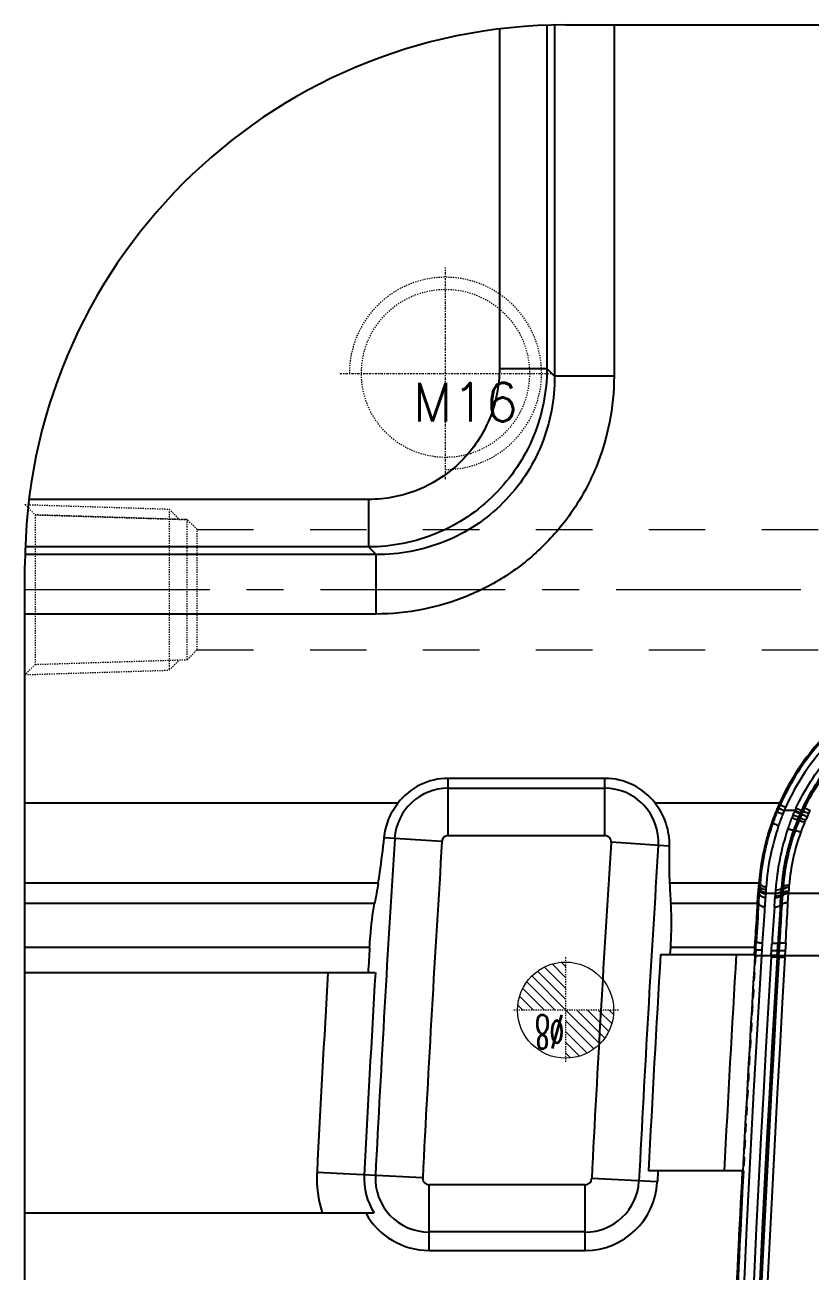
# Model space of a CAD drawing. Header units: millimetres. Extents: x 2634 to 3034, y 1430 to 1883.
# Drawn here: x 2633.6 to 2699, y 1779 to 1882.7 of the extents above; entities that cross this region are included whole.
import ezdxf
from ezdxf.enums import TextEntityAlignment as Align

# ---------------------------------------------------------------- set-up
doc = ezdxf.new("R2010")
doc.units = ezdxf.units.MM
doc.linetypes.add('CENTER', pattern=[0.6, 0.375, -0.075, 0.075, -0.075])
doc.linetypes.add('HIDDEN', pattern=[0.2, 0.1, -0.1])
for name, color, linetype, lineweight in [('cool', 153, 'HIDDEN', 9), ('epin', 13, 'Continuous', 9), ('screw', 33, 'Continuous', 13)]:
    doc.layers.add(name, color=color, linetype=linetype, lineweight=lineweight)
doc.layers.add('DEFAULT_2', color=8, linetype='HIDDEN')
doc.styles.add('TXT', font='txt.shx', dxfattribs={"bigfont": 'gbcbig.shx'})
doc.styles.add('TXT05', font='txt.shx', dxfattribs={"width": 0.5, "bigfont": 'gbcbig.shx'})

# ---------------------------------------------------------------- blocks, each defined once
blk = doc.blocks.new('epin_ejp_8')
at = {"layer": 'epin'}
h = blk.add_hatch(dxfattribs=at)
h.set_pattern_fill('_ANSI31', color=123, scale=0.2, angle=90)
h.set_pattern_definition([(135, (170.5, -113), (-0.4490128, -0.4490128), [])])
h.paths.add_polyline_path([(0, 4, 0.414214), (-4, 0), (0, 0)])
h.paths.add_polyline_path([(4, 0), (0, 0), (0, -4, 0.414214)])
at = {"layer": 'epin', "color": 1, "linetype": 'CENTER', "ltscale": 0.16}
for p, q in [((0, -4.4), (0, 4.4)), ((-4.4, 0), (4.4, 0))]:
    blk.add_line(p, q, dxfattribs=at)
at = {"layer": 'epin'}
blk.add_circle((0, 0), 4, dxfattribs=at)
at = {"layer": 'epin', "color": 6, "style": 'TXT05', "width": 0.5}
blk.add_text('%%c8', height=2.8, dxfattribs=at).set_placement((1.33, 1.8), align=Align.MIDDLE)
blk = doc.blocks.new('cool_jt_f12')
at = {"layer": 'cool', "ltscale": 0.3}
for p, q in [((0, 7.0785), (0.856, 6.2225)), ((0, 7.0785), (12, 6.7035)), ((12, 6.7035), (12.856, 5.8475)), ((12, 6.7035), (12, -6.7035)), ((0.856, 6.2225), (0.856, -6.2225)), ((13.5, 5.827375), (0.856, 6.2225)), ((0.856, 6.2225), (13.5, 5.827375)), ((14.327375, 5), (13.5, 5.827375)), ((13.5, -5.827375), (13.5, 5.827375)), ((14.327375, -5), (14.327375, 5)), ((13.5, -5.827375), (14.327375, -5)), ((0.856, -6.2225), (0, -7.0785)), ((0.856, -6.2225), (13.5, -5.827375)), ((12, -6.7035), (12.856, -5.8475)), ((0, -7.0785), (12, -6.7035))]:
    blk.add_line(p, q, dxfattribs=at)
blk = doc.blocks.new('screw_m16_g')
at = {"layer": 'screw', "color": 1, "linetype": 'CENTER', "ltscale": 0.497582}
for p, q in [((0, -8.8), (0, 8.8)), ((-8.8, 0), (8.8, 0))]:
    blk.add_line(p, q, dxfattribs=at)
at = {"layer": 'screw', "linetype": 'HIDDEN', "ltscale": 0.497582}
blk.add_circle((0, 0), 7, dxfattribs=at)
at = {"layer": 'screw', "color": 92, "linetype": 'HIDDEN', "ltscale": 0.497582}
blk.add_arc((0, 0), 8, 270, 180, dxfattribs=at)
at = {"layer": 'screw', "color": 6, "style": 'TXT'}
blk.add_text('M16', height=3.2, dxfattribs=at).set_placement((-2.72, -4))

msp = doc.modelspace()

# ---------------------------------------------------------------- linework, layer by layer
at = {"color": 7, "linetype": 'Continuous'}
for p, q in [((2677.08, 1882.65), (2677.08, 1854.07)), ((2677.71, 1882.66), (2677.71, 1853.44)), ((2678.63, 1882.67), (2988.63, 1882.67)), ((2682.66, 1882.67), (2682.66, 1853.44)), ((2673.12, 1882.33), (2673.12, 1854.07)), ((2673.12, 1854.07), (2677.08, 1854.07)), ((2677.08, 1854.07), (2677.71, 1853.44)), ((2682.66, 1853.44), (2677.71, 1853.44)), ((2662.23, 1843.18), (2633.96, 1843.18)), ((2662.23, 1843.18), (2662.23, 1839.22)), ((2662.23, 1839.22), (2633.65, 1839.22)), ((2662.23, 1839.22), (2662.85, 1838.59)), ((2662.85, 1838.59), (2633.63, 1838.59)), ((2662.85, 1833.64), (2662.85, 1838.59)), ((2633.63, 1507.67), (2633.63, 1837.67)), ((2662.85, 1833.64), (2633.63, 1833.64)), ((2668.86, 1815.2), (2668.86, 1819.96)), ((2681.89, 1819.96), (2668.86, 1819.96)), ((2681.89, 1815.2), (2681.89, 1819.96)), ((2668.86, 1819.14), (2681.89, 1819.14)), ((2664.67, 1817.9), (2633.63, 1817.9)), ((2696.44, 1817.9), (2686.08, 1817.9)), ((2696.25, 1817.19), (2696.15, 1817.23)), ((2696.35, 1817.43), (2696.25, 1817.47)), ((2696.94, 1817.54), (2696.39, 1817.78)), ((2697.72, 1817.28), (2696.83, 1817.28)), ((2698.17, 1817.07), (2697.72, 1817.28)), ((2698.26, 1817.26), (2697.8, 1817.47)), ((2698.53, 1817.5), (2698.98, 1817.28)), ((2695.89, 1816.25), (2695.79, 1816.29)), ((2697.92, 1816.5), (2698.06, 1816.45)), ((2698.02, 1816.72), (2698.15, 1816.66)), ((2698.14, 1817), (2698.27, 1816.94)), ((2668.86, 1815.2), (2681.89, 1815.2)), ((2697.6, 1815.65), (2697.74, 1815.6)), ((2668.33, 1814.71), (2663.53, 1815.01)), ((2687.25, 1814.33), (2682.41, 1814.64)), ((2663.03, 1811.24), (2633.63, 1811.24)), ((2694.72, 1811.24), (2687.28, 1811.24)), ((2694.8, 1811.02), (2694.7, 1811.02)), ((2694.81, 1811.23), (2694.72, 1811.24)), ((2694.75, 1810.36), (2694.66, 1810.36)), ((2694.78, 1810.78), (2694.68, 1810.79)), ((2694.75, 1810.36), (2694.78, 1810.69)), ((2694.78, 1810.69), (2694.78, 1810.78)), ((2695.28, 1810.37), (2695.26, 1810.06)), ((2695.28, 1810.47), (2695.28, 1810.37)), ((2696.09, 1810.37), (2695.28, 1810.37)), ((2696.07, 1810.03), (2696.07, 1810.15)), ((2696.57, 1810.37), (2696.56, 1810.24)), ((2696.56, 1810.24), (2696.69, 1810.24)), ((2696.57, 1810.37), (2696.7, 1810.36)), ((2696.59, 1810.66), (2696.72, 1810.64)), ((2696.6, 1810.88), (2696.74, 1810.87)), ((2696.65, 1809.42), (2696.69, 1810.13)), ((2696.7, 1810.36), (2696.72, 1810.65)), ((2697.14, 1809.62), (2697.19, 1810.37)), ((2752.18, 1810.37), (2697.19, 1810.37)), ((2697.22, 1810.86), (2697.2, 1810.59)), ((2662.73, 1809.55), (2633.63, 1809.55)), ((2694.6, 1809.55), (2687.37, 1809.55)), ((2694.7, 1809.54), (2694.6, 1809.55)), ((2696.51, 1809.43), (2696.65, 1809.42)), ((2662.31, 1805.87), (2633.63, 1805.87)), ((2687.35, 1805.87), (2687.32, 1805.3)), ((2694.36, 1805.87), (2687.35, 1805.87)), ((2694.39, 1806.37), (2694.36, 1805.87)), ((2694.36, 1805.87), (2694.36, 1805.73)), ((2694.5, 1806.36), (2694.39, 1806.37)), ((2694.46, 1805.72), (2694.47, 1805.94)), ((2694.47, 1805.94), (2694.5, 1806.36)), ((2695, 1806.27), (2694.96, 1805.67)), ((2695.77, 1805.62), (2695.81, 1806.23)), ((2696.27, 1805.61), (2696.31, 1806.25)), ((2696.31, 1806.25), (2696.45, 1806.24)), ((2696.42, 1805.6), (2696.45, 1806.24)), ((2696.95, 1806.27), (2696.92, 1805.59)), ((2686.53, 1805.3), (2694.33, 1805.3)), ((2694.36, 1805.73), (2694.33, 1805.3)), ((2694.46, 1805.72), (2694.43, 1805.29)), ((2694.96, 1805.67), (2694.93, 1805.21)), ((2694.93, 1805.21), (2695.75, 1805.21)), ((2695.75, 1805.21), (2695.74, 1805.12)), ((2695.74, 1805.12), (2696.89, 1805.05)), ((2695.75, 1805.21), (2695.77, 1805.62)), ((2696.24, 1805.09), (2696.25, 1805.21)), ((2696.25, 1805.21), (2696.27, 1805.61)), ((2696.25, 1805.21), (2696.39, 1805.2)), ((2696.27, 1805.61), (2696.42, 1805.6)), ((2696.38, 1805.08), (2696.39, 1805.2)), ((2696.39, 1805.2), (2696.42, 1805.6)), ((2696.92, 1805.59), (2696.89, 1805.21)), ((2696.89, 1805.05), (2696.89, 1805.21)), ((2696.89, 1805.21), (2753.02, 1805.21)), ((2633.63, 1803.81), (2662.79, 1803.81)), ((2666.73, 1786.7), (2657.93, 1787.15)), ((2693.32, 1787.3), (2685.53, 1787.3)), ((2686.31, 1787.3), (2686.27, 1786.37)), ((2667.26, 1780.67), (2667.26, 1786.14)), ((2680.27, 1786.14), (2667.26, 1786.14)), ((2680.27, 1780.67), (2680.27, 1786.14)), ((2686.27, 1786.37), (2680.8, 1786.65)), ((2633.63, 1783.81), (2662.68, 1783.81)), ((2680.27, 1782.21), (2667.26, 1782.21)), ((2667.26, 1780.67), (2680.27, 1780.67))]:
    msp.add_line(p, q, dxfattribs=at)
for centre, radius, start, end in [((2678.63, 1837.67), 45, 90, 180), ((2668.86, 1814.67), 5.29, 90, 142.3876), ((2681.89, 1814.67), 5.29, 37.6124, 90), ((2668.86, 1814.67), 4.47, 90, 176.3459), ((2681.89, 1814.67), 4.47, 356.3236, 90), ((2714.46, 1809.67), 19.81, 157.5606, 160.4809), ((2716.17, 1808.96), 21.66, 156.8642, 157.5563), ((2716.84, 1808.67), 22.39, 155.9979, 156.8659), ((2716.45, 1808.87), 21.85, 156.9413, 157.6238), ((2715.42, 1809.32), 20.73, 156.0211, 156.954), ((2716.62, 1808.77), 22.15, 155.6594, 155.997), ((2718.01, 1808.62), 22.88, 157.7475, 158.5377), ((2715.42, 1809.32), 20.23, 156.0211, 156.8122), ((2716.64, 1809.11), 20.62, 156.8859, 157.796), ((2715.25, 1809.37), 19.23, 155.7069, 155.9549), ((2717.56, 1808.32), 21.78, 155.1447, 155.7073), ((2717.56, 1808.32), 21.28, 155.1447, 155.7073), ((2715.51, 1809.31), 18.85, 155.1469, 156.1179), ((2713.56, 1810.21), 16.7, 154.1301, 155.1322), ((2712.58, 1810.4), 15.25, 153.1558, 154.1872), ((2714.52, 1809.65), 19.77, 160.4751, 175.4044), ((2714.64, 1809.62), 19.9, 157.6287, 160.5203), ((2716.12, 1809.35), 20.86, 158.5141, 161.3035), ((2716.14, 1809.32), 20.08, 158.5182, 161.2983), ((2716.06, 1809.35), 19.99, 157.7952, 158.5169), ((2714.73, 1809.59), 18.17, 157.6371, 160.5215), ((2715.13, 1809.47), 18.44, 157.0424, 160.5952), ((2714.71, 1809.6), 18.15, 156.8894, 157.6366), ((2715.27, 1809.36), 18.76, 155.9486, 156.89), ((2715.15, 1809.41), 18.63, 155.7069, 155.9479), ((2715.72, 1809.22), 19.08, 156.1204, 157.0405), ((2713.94, 1809.72), 16.76, 156.1553, 159.8321), ((2690.45, 1798.94), 19.95, 65.0854, 65.9802), ((2714.5, 1809.48), 17.37, 155.2037, 156.1561), ((2714.36, 1809.54), 17.22, 154.2015, 155.2036), ((2668.86, 1814.67), 0.528, 90, 176.3459), ((2681.89, 1814.67), 0.528, 356.3236, 90), ((2716.32, 1809.28), 21.07, 161.3194, 175.5204), ((2716.31, 1809.26), 20.25, 161.2966, 176.0421), ((2714.78, 1809.57), 18.22, 160.5331, 175.8909), ((2715.37, 1809.4), 18.7, 160.6308, 176.1876), ((2714, 1809.71), 16.82, 159.8501, 175.3463), ((4814.22, 1677.66), 2154.19, 176.34588, 177.09338), ((4814.22, 1677.66), 2150.25, 176.34588, 177.09338), ((4814.22, 1677.66), 2136.2, 176.32362, 177.07568), ((4814.22, 1677.66), 2132.26, 176.32362, 177.07568), ((2718.89, 1809.27), 24.26, 175.3594, 176.3859), ((2725.8, 1808.75), 31.08, 175.8287, 176.2553), ((2726.01, 1808.74), 31.29, 175.4333, 175.8286), ((2713.92, 1809.72), 16.75, 175.3618, 176.0814), ((2554.35, 1819.67), 140.61, 355.8712, 356.2045), ((2568.09, 1818.75), 126.85, 356.2088, 356.4061), ((2728.73, 1808.35), 33.51, 175.9695, 176.3747), ((2725.15, 1808.85), 29.91, 176.0086, 176.4321), ((2668.38, 1812.11), 27.77, 355.9398, 356.4099), ((2715.77, 1809.29), 19.71, 176.0339, 176.8629), ((2665.55, 1812.46), 31.09, 356.1408, 356.6786), ((2714.17, 1809.64), 17.61, 175.9658, 176.6789), ((2726.31, 1808.4), 29.68, 176.2174, 176.46), ((2726.6, 1808.39), 29.96, 176.4599, 176.6572), ((2724.26, 1808.73), 27.13, 176.07, 176.3223), ((2724.54, 1808.71), 27.4, 176.3221, 176.5272), ((3350.1, 1766.6), 656.81, 176.25129, 176.52934), ((3359.46, 1763.45), 665.84, 176.05274, 176.31264), ((3462.04, 1756.81), 767.82, 176.08423, 176.31021), ((3614.42, 1750.35), 919.81, 176.31762, 176.516), ((4814.22, 1677.66), 2155.72, 176.59044, 176.64541), ((4814.22, 1677.66), 2131.51, 176.56709, 177.05169), ((4814.22, 1677.66), 2123.12, 176.55572, 183.08357), ((4814.22, 1677.66), 2125.22, 176.55693, 177.04297), ((4814.22, 1677.66), 2122.31, 176.55692, 183.08357), ((4814.22, 1677.66), 2121.81, 176.55692, 183.08357), ((4814.22, 1677.66), 2121.66, 176.55692, 183.08357), ((4814.22, 1677.66), 2121.16, 176.55692, 183.08357), ((4814.22, 1677.66), 2123.67, 176.55692, 177.04077), ((2695.45, 1813.93), 8.27, 264.9585, 266.6164), ((4814.22, 1677.66), 2159.06, 176.65061, 177.09338), ((4814.22, 1677.66), 2155.12, 176.64448, 177.09338), ((2667.26, 1786.67), 9.34, 177.0934, 197.8741), ((4814.22, 1677.66), 2123.72, 177.04084, 177.81043), ((4814.22, 1677.66), 2123.62, 177.04073, 177.81039), ((2667.26, 1786.67), 5.4, 177.0934, 212.0625), ((2667.26, 1786.67), 4.47, 177.0934, 270), ((2667.26, 1786.67), 0.528, 177.0934, 270), ((2680.27, 1786.67), 0.528, 270, 357.0757), ((2680.27, 1786.67), 4.47, 270, 357.0757), ((2680.27, 1786.67), 6, 270, 357.0757), ((2667.26, 1786.67), 6, 208.5365, 270)]:
    msp.add_arc(centre, radius, start, end, dxfattribs=at)
for centre, major_axis, start_param, end_param in [((4814.22, 1418.8), (0, 2201.47), 1.391575, 1.392356), ((4814.22, 1929.9), (0, 2145.08), -4.657044, -4.656254)]:
    msp.add_ellipse(centre, major_axis=major_axis, ratio=0.993063, start_param=start_param, end_param=end_param, dxfattribs=at)
for points, knots in [([(2673.12, 1854.07), (2673.12, 1852.65), (2672.56, 1849.78), (2670.14, 1846.15), (2666.51, 1843.73), (2663.65, 1843.18), (2662.23, 1843.18)], [0, 0, 0, 0, 0.25007, 0.500067, 0.749991, 1, 1, 1, 1]), ([(2677.08, 1854.07), (2677.07, 1852.14), (2676.29, 1848.24), (2672.99, 1843.31), (2668.06, 1840.01), (2664.16, 1839.23), (2662.23, 1839.22)], [0, 0, 0, 0, 0.250016, 0.500067, 0.750045, 1, 1, 1, 1]), ([(2682.66, 1853.44), (2682.66, 1852.15), (2682.41, 1849.55), (2681.28, 1845.81), (2679.45, 1842.35), (2676.97, 1839.33), (2673.95, 1836.85), (2670.49, 1835.01), (2666.75, 1833.89), (2664.15, 1833.64), (2662.85, 1833.64)], [0, 0, 0, 0, 0.124984, 0.24998, 0.374955, 0.499934, 0.624919, 0.749913, 0.87498, 1, 1, 1, 1]), ([(2677.71, 1853.44), (2677.72, 1851.51), (2676.99, 1847.58), (2673.69, 1842.6), (2668.72, 1839.31), (2664.79, 1838.58), (2662.85, 1838.59)], [0, 0, 0, 0, 0.249946, 0.499933, 0.749946, 1, 1, 1, 1]), ([(2713.84, 1829.87), (2712, 1829.75), (2708.33, 1829.02), (2703.34, 1826.51), (2699.19, 1822.75), (2697.2, 1819.58), (2696.44, 1817.9)], [0, 0, 0, 0, 0.250003, 0.500013, 0.750013, 1, 1, 1, 1]), ([(2713.85, 1829.76), (2712.01, 1829.65), (2708.34, 1828.91), (2704.17, 1826.81), (2701.27, 1824.49), (2698.72, 1821.81), (2697.23, 1819.43), (2696.48, 1817.74)], [0, 0, 0, 0, 0.249881, 0.499716, 0.624904, 0.750153, 1, 1, 1, 1]), ([(2713.88, 1829.26), (2712.08, 1829.15), (2708.51, 1828.43), (2704.44, 1826.38), (2701.61, 1824.12), (2699.13, 1821.51), (2697.67, 1819.18), (2696.94, 1817.54)], [0, 0, 0, 0, 0.249982, 0.499789, 0.624943, 0.750159, 1, 1, 1, 1]), ([(2697.8, 1817.47), (2698.52, 1819.02), (2699.92, 1821.2), (2702.3, 1823.65), (2704.99, 1825.76), (2708.85, 1827.67), (2712.23, 1828.35), (2713.93, 1828.45)], [0, 0, 0, 0, 0.249838, 0.375068, 0.500246, 0.750095, 1, 1, 1, 1]), ([(2698.26, 1817.26), (2698.95, 1818.77), (2700.32, 1820.89), (2702.64, 1823.27), (2705.26, 1825.33), (2709.01, 1827.19), (2712.31, 1827.85), (2713.96, 1827.95)], [0, 0, 0, 0, 0.249821, 0.375016, 0.500159, 0.749972, 1, 1, 1, 1]), ([(2698.53, 1817.5), (2699.23, 1818.95), (2701.05, 1821.68), (2704.73, 1824.92), (2709.14, 1827.07), (2712.36, 1827.71), (2713.97, 1827.81)], [0, 0, 0, 0, 0.249964, 0.499954, 0.749972, 1, 1, 1, 1]), ([(2663.53, 1815.01), (2663.58, 1815.53), (2663.83, 1816.56), (2664.35, 1817.48), (2664.67, 1817.9)], [0, 0, 0, 0, 0.497305, 1, 1, 1, 1]), ([(2686.08, 1817.9), (2686.47, 1817.39), (2687.07, 1816.24), (2687.26, 1814.96), (2687.25, 1814.33)], [0, 0, 0, 0, 0.504281, 1, 1, 1, 1]), ([(2696.36, 1817.46), (2696.37, 1817.47), (2696.43, 1817.45), (2696.52, 1817.41), (2696.67, 1817.35), (2696.77, 1817.3), (2696.83, 1817.28)], [0, 0, 0, 0, 0.097008, 0.315048, 0.631712, 1, 1, 1, 1]), ([(2698.14, 1817), (2698.09, 1817.02), (2697.94, 1817.09), (2697.79, 1817.16), (2697.68, 1817.2)], [0, 0, 0, 0, 0.321719, 1, 1, 1, 1]), ([(2698.26, 1817.26), (2698.28, 1817.25), (2698.31, 1817.23), (2698.36, 1817.22), (2698.39, 1817.23), (2698.4, 1817.24)], [0, 0, 0, 0, 0.458436, 0.694783, 1, 1, 1, 1]), ([(2698.4, 1817.24), (2698.42, 1817.23), (2698.48, 1817.2), (2698.54, 1817.18), (2698.57, 1817.16)], [0, 0, 0, 0, 0.300583, 1, 1, 1, 1]), ([(2695.79, 1816.29), (2695.64, 1815.86), (2695.12, 1814.22), (2694.81, 1812.51), (2694.72, 1811.24)], [0, 0, 0, 0, 0.260961, 1, 1, 1, 1]), ([(2695.89, 1816.25), (2695.89, 1816.25), (2695.9, 1816.23), (2695.95, 1816.2), (2696.04, 1816.16), (2696.19, 1816.1), (2696.3, 1816.06), (2696.36, 1816.03)], [0, 0, 0, 0, 0.03704, 0.107376, 0.319548, 0.616516, 1, 1, 1, 1]), ([(2696.25, 1817.19), (2696.26, 1817.18), (2696.31, 1817.16), (2696.4, 1817.11), (2696.55, 1817.06), (2696.65, 1817.01), (2696.71, 1816.99)], [0, 0, 0, 0, 0.08925, 0.311555, 0.641223, 1, 1, 1, 1]), ([(2697.92, 1816.5), (2697.91, 1816.5), (2697.86, 1816.52), (2697.76, 1816.55), (2697.62, 1816.61), (2697.52, 1816.65), (2697.46, 1816.67)], [0, 0, 0, 0, 0.098717, 0.322241, 0.646169, 1, 1, 1, 1]), ([(2698.02, 1816.72), (2698, 1816.72), (2697.95, 1816.74), (2697.85, 1816.78), (2697.71, 1816.84), (2697.61, 1816.88), (2697.56, 1816.9)], [0, 0, 0, 0, 0.097968, 0.321737, 0.64621, 1, 1, 1, 1]), ([(2698.06, 1816.45), (2698.07, 1816.45), (2698.09, 1816.44), (2698.16, 1816.43), (2698.22, 1816.41), (2698.27, 1816.39)], [0, 0, 0, 0, 0.10302, 0.308784, 1, 1, 1, 1]), ([(2698.15, 1816.66), (2698.16, 1816.66), (2698.18, 1816.66), (2698.25, 1816.64), (2698.31, 1816.62), (2698.35, 1816.6)], [0, 0, 0, 0, 0.101087, 0.305924, 1, 1, 1, 1]), ([(2698.73, 1816.76), (2698.68, 1816.79), (2698.57, 1816.83), (2698.44, 1816.89), (2698.34, 1816.92), (2698.29, 1816.94), (2698.27, 1816.94)], [0, 0, 0, 0, 0.353477, 0.67756, 0.901423, 1, 1, 1, 1]), ([(2698.27, 1816.39), (2698.29, 1816.38), (2698.38, 1816.35), (2698.46, 1816.32), (2698.52, 1816.3)], [0, 0, 0, 0, 0.240499, 1, 1, 1, 1]), ([(2698.35, 1816.6), (2698.37, 1816.59), (2698.46, 1816.56), (2698.55, 1816.53), (2698.61, 1816.5)], [0, 0, 0, 0, 0.238997, 1, 1, 1, 1]), ([(2697.6, 1815.65), (2697.58, 1815.64), (2697.52, 1815.65), (2697.43, 1815.66), (2697.29, 1815.7), (2697.19, 1815.73), (2697.13, 1815.75)], [0, 0, 0, 0, 0.116302, 0.328384, 0.621274, 1, 1, 1, 1]), ([(2697.74, 1815.6), (2697.75, 1815.6), (2697.78, 1815.61), (2697.86, 1815.6), (2697.94, 1815.58), (2697.99, 1815.57)], [0, 0, 0, 0, 0.129984, 0.353504, 1, 1, 1, 1]), ([(2697.99, 1815.57), (2698.01, 1815.56), (2698.08, 1815.54), (2698.15, 1815.52), (2698.21, 1815.5)], [0, 0, 0, 0, 0.22605, 1, 1, 1, 1]), ([(2663.03, 1811.24), (2663.08, 1811.54), (2663.27, 1812.79), (2663.43, 1814.05), (2663.53, 1815.01)], [0, 0, 0, 0, 0.238932, 1, 1, 1, 1]), ([(2687.25, 1814.33), (2687.25, 1814.06), (2687.24, 1813.03), (2687.25, 1812), (2687.28, 1811.24)], [0, 0, 0, 0, 0.259018, 1, 1, 1, 1]), ([(2694.8, 1811.02), (2694.8, 1810.98), (2694.85, 1810.86), (2695.04, 1810.75), (2695.21, 1810.71), (2695.3, 1810.71)], [0, 0, 0, 0, 0.181464, 0.55539, 1, 1, 1, 1]), ([(2694.81, 1811.23), (2694.82, 1811.19), (2694.87, 1811.08), (2695.05, 1810.97), (2695.22, 1810.94), (2695.32, 1810.93)], [0, 0, 0, 0, 0.194862, 0.536919, 1, 1, 1, 1]), ([(2696.74, 1810.87), (2696.74, 1810.89), (2696.79, 1810.98), (2696.9, 1811.03), (2696.97, 1811.05)], [0, 0, 0, 0, 0.222873, 1, 1, 1, 1]), ([(2696.97, 1811.05), (2696.99, 1811.05), (2697.08, 1811.07), (2697.17, 1811.08), (2697.23, 1811.07)], [0, 0, 0, 0, 0.223956, 1, 1, 1, 1]), ([(2694.7, 1809.54), (2694.7, 1809.61), (2694.72, 1809.88), (2694.74, 1810.15), (2694.75, 1810.36)], [0, 0, 0, 0, 0.25595, 1, 1, 1, 1]), ([(2694.75, 1810.36), (2694.76, 1810.32), (2694.81, 1810.21), (2694.99, 1810.1), (2695.16, 1810.06), (2695.26, 1810.06)], [0, 0, 0, 0, 0.180411, 0.554187, 1, 1, 1, 1]), ([(2694.78, 1810.78), (2694.78, 1810.75), (2694.83, 1810.63), (2695.02, 1810.51), (2695.19, 1810.48), (2695.28, 1810.47)], [0, 0, 0, 0, 0.185196, 0.559332, 1, 1, 1, 1]), ([(2694.78, 1810.69), (2694.78, 1810.65), (2694.83, 1810.53), (2695.01, 1810.41), (2695.18, 1810.38), (2695.28, 1810.37)], [0, 0, 0, 0, 0.186815, 0.561236, 1, 1, 1, 1]), ([(2695.26, 1810.06), (2695.25, 1810), (2695.23, 1809.74), (2695.21, 1809.48), (2695.2, 1809.28)], [0, 0, 0, 0, 0.243947, 1, 1, 1, 1]), ([(2696.01, 1809.25), (2696.02, 1809.31), (2696.03, 1809.57), (2696.05, 1809.83), (2696.07, 1810.03)], [0, 0, 0, 0, 0.255842, 1, 1, 1, 1]), ([(2696.57, 1810.37), (2696.56, 1810.34), (2696.5, 1810.24), (2696.32, 1810.16), (2696.16, 1810.14), (2696.07, 1810.15)], [0, 0, 0, 0, 0.185739, 0.558512, 1, 1, 1, 1]), ([(2696.56, 1810.24), (2696.55, 1810.21), (2696.49, 1810.12), (2696.31, 1810.04), (2696.15, 1810.02), (2696.07, 1810.03)], [0, 0, 0, 0, 0.197862, 0.540101, 1, 1, 1, 1]), ([(2696.59, 1810.66), (2696.57, 1810.57), (2696.42, 1810.39), (2696.2, 1810.36), (2696.09, 1810.37)], [0, 0, 0, 0, 0.455329, 1, 1, 1, 1]), ([(2696.6, 1810.88), (2696.59, 1810.85), (2696.53, 1810.75), (2696.35, 1810.67), (2696.19, 1810.65), (2696.11, 1810.66)], [0, 0, 0, 0, 0.185907, 0.558503, 1, 1, 1, 1]), ([(2696.51, 1809.43), (2696.51, 1809.5), (2696.53, 1809.77), (2696.55, 1810.04), (2696.56, 1810.24)], [0, 0, 0, 0, 0.255961, 1, 1, 1, 1]), ([(2697.19, 1810.47), (2697.13, 1810.47), (2696.95, 1810.46), (2696.73, 1810.36), (2696.69, 1810.24)], [0, 0, 0, 0, 0.30176, 1, 1, 1, 1]), ([(2697.19, 1810.37), (2697.13, 1810.37), (2696.95, 1810.36), (2696.72, 1810.26), (2696.69, 1810.13)], [0, 0, 0, 0, 0.300578, 1, 1, 1, 1]), ([(2696.7, 1810.36), (2696.71, 1810.38), (2696.75, 1810.48), (2696.85, 1810.53), (2696.93, 1810.56)], [0, 0, 0, 0, 0.201727, 1, 1, 1, 1]), ([(2697.22, 1810.86), (2697.16, 1810.87), (2696.98, 1810.86), (2696.75, 1810.77), (2696.72, 1810.64)], [0, 0, 0, 0, 0.30639, 1, 1, 1, 1]), ([(2662.31, 1805.87), (2662.33, 1806.2), (2662.42, 1807.43), (2662.57, 1808.65), (2662.73, 1809.55)], [0, 0, 0, 0, 0.26399, 1, 1, 1, 1]), ([(2687.37, 1809.55), (2687.39, 1809.26), (2687.43, 1808.04), (2687.41, 1806.81), (2687.35, 1805.87)], [0, 0, 0, 0, 0.230664, 1, 1, 1, 1]), ([(2694.6, 1809.55), (2694.58, 1809.3), (2694.51, 1808.24), (2694.44, 1807.18), (2694.39, 1806.37)], [0, 0, 0, 0, 0.231379, 1, 1, 1, 1]), ([(2694.7, 1809.54), (2694.7, 1809.46), (2694.89, 1809.32), (2695.08, 1809.29), (2695.2, 1809.28)], [0, 0, 0, 0, 0.388768, 1, 1, 1, 1]), ([(2696.51, 1809.43), (2696.49, 1809.36), (2696.3, 1809.25), (2696.12, 1809.24), (2696.01, 1809.25)], [0, 0, 0, 0, 0.391254, 1, 1, 1, 1]), ([(2696.45, 1806.24), (2696.47, 1806.52), (2696.54, 1807.58), (2696.6, 1808.64), (2696.65, 1809.42)], [0, 0, 0, 0, 0.261839, 1, 1, 1, 1]), ([(2696.65, 1809.42), (2696.65, 1809.44), (2696.69, 1809.52), (2696.78, 1809.56), (2696.85, 1809.59)], [0, 0, 0, 0, 0.193564, 1, 1, 1, 1]), ([(2696.95, 1806.27), (2696.97, 1806.56), (2697.03, 1807.68), (2697.1, 1808.8), (2697.14, 1809.62)], [0, 0, 0, 0, 0.261988, 1, 1, 1, 1]), ([(2694.5, 1806.36), (2694.5, 1806.35), (2694.52, 1806.34), (2694.57, 1806.32), (2694.67, 1806.3), (2694.82, 1806.28), (2694.93, 1806.27), (2695, 1806.27)], [0, 0, 0, 0, 0.039176, 0.109649, 0.31997, 0.61609, 1, 1, 1, 1]), ([(2696.31, 1806.25), (2696.3, 1806.24), (2696.24, 1806.23), (2696.13, 1806.22), (2695.98, 1806.22), (2695.87, 1806.22), (2695.81, 1806.23)], [0, 0, 0, 0, 0.104695, 0.329056, 0.650763, 1, 1, 1, 1]), ([(2696.45, 1806.24), (2696.46, 1806.25), (2696.49, 1806.26), (2696.56, 1806.27), (2696.63, 1806.27), (2696.68, 1806.27)], [0, 0, 0, 0, 0.127476, 0.353068, 1, 1, 1, 1]), ([(2696.68, 1806.27), (2696.7, 1806.27), (2696.79, 1806.27), (2696.88, 1806.27), (2696.95, 1806.27)], [0, 0, 0, 0, 0.218059, 1, 1, 1, 1]), ([(2694.43, 1805.2), (2694.43, 1805.21), (2694.46, 1805.21), (2694.51, 1805.21), (2694.59, 1805.21), (2694.65, 1805.22), (2694.69, 1805.22)], [0, 0, 0, 0, 0.091284, 0.296862, 0.606158, 1, 1, 1, 1]), ([(2694.46, 1805.72), (2694.47, 1805.72), (2694.5, 1805.71), (2694.55, 1805.7), (2694.63, 1805.69), (2694.69, 1805.69), (2694.72, 1805.69)], [0, 0, 0, 0, 0.103741, 0.325813, 0.623077, 1, 1, 1, 1]), ([(2694.69, 1805.22), (2694.71, 1805.22), (2694.79, 1805.22), (2694.87, 1805.22), (2694.93, 1805.21)], [0, 0, 0, 0, 0.23661, 1, 1, 1, 1]), ([(2696.25, 1805.21), (2696.23, 1805.21), (2696.18, 1805.21), (2696.07, 1805.21), (2695.92, 1805.21), (2695.81, 1805.21), (2695.75, 1805.21)], [0, 0, 0, 0, 0.100577, 0.322515, 0.637038, 1, 1, 1, 1]), ([(2696.27, 1805.61), (2696.26, 1805.61), (2696.2, 1805.61), (2696.09, 1805.61), (2695.94, 1805.61), (2695.83, 1805.62), (2695.77, 1805.62)], [0, 0, 0, 0, 0.09883, 0.323075, 0.647482, 1, 1, 1, 1]), ([(2696.39, 1805.2), (2696.41, 1805.21), (2696.47, 1805.21), (2696.52, 1805.21), (2696.56, 1805.21)], [0, 0, 0, 0, 0.313078, 1, 1, 1, 1]), ([(2696.92, 1805.59), (2696.86, 1805.6), (2696.74, 1805.6), (2696.59, 1805.61), (2696.49, 1805.61), (2696.43, 1805.61), (2696.42, 1805.6)], [0, 0, 0, 0, 0.352729, 0.677228, 0.901392, 1, 1, 1, 1]), ([(2696.56, 1805.21), (2696.58, 1805.21), (2696.69, 1805.22), (2696.81, 1805.21), (2696.89, 1805.21)], [0, 0, 0, 0, 0.218827, 1, 1, 1, 1])]:
    msp.add_open_spline(points, degree=3, knots=knots, dxfattribs=at)
for points in [[(2696.93, 1810.56), (2697.02, 1810.58), (2697.11, 1810.59), (2697.2, 1810.59)], [(2696.85, 1809.59), (2696.95, 1809.62), (2697.05, 1809.63), (2697.14, 1809.62)]]:
    msp.add_open_spline(points, degree=3, dxfattribs=at)
at = {"layer": 'cool', "ltscale": 47}
for p, q in [((2647.96, 1840.67), (3019.3, 1840.67)), ((2647.96, 1830.67), (3019.3, 1830.67))]:
    msp.add_line(p, q, dxfattribs=at)
at = {"layer": 'cool', "color": 1, "linetype": 'CENTER', "ltscale": 41}
msp.add_line((2633.63, 1835.67), (3033.63, 1835.67), dxfattribs=at)
at = {"layer": 'DEFAULT_2', "color": 8, "linetype": 'HIDDEN', "ltscale": 0.04}
for p, q in [((2694.38, 1805.3), (2694.33, 1805.3)), ((2694.38, 1805.2), (2694.43, 1805.2)), ((2693.38, 1787.3), (2693.32, 1787.3))]:
    msp.add_line(p, q, dxfattribs=at)
at = {"layer": 'DEFAULT_2', "color": 8, "linetype": 'HIDDEN', "ltscale": 0.07}
for p, q in [((2694.46, 1805.72), (2694.36, 1805.73)), ((2694.38, 1805.2), (2694.38, 1805.3))]:
    msp.add_line(p, q, dxfattribs=at)
at = {"layer": 'DEFAULT_2', "color": 8, "linetype": 'HIDDEN', "ltscale": 0.06}
msp.add_line((2694.43, 1805.29), (2694.43, 1805.2), dxfattribs=at)
at = {"layer": 'DEFAULT_2', "color": 8, "linetype": 'HIDDEN', "ltscale": 7}
msp.add_arc((4814.22, 1677.66), 2123.62, 176.55692, 177.04073, dxfattribs=at)

# ---------------------------------------------------------------- block references
at = {"layer": 'cool', "ltscale": 0.932966}
msp.add_blockref('cool_jt_f12', (2633.63, 1835.67), dxfattribs=at)
at = {"layer": 'epin', "rotation": 180}
msp.add_blockref('epin_ejp_8', (2678.63, 1800.67), dxfattribs=at)
at = {"layer": 'screw'}
msp.add_blockref('screw_m16_g', (2668.63, 1853.67), dxfattribs=at)

doc.saveas('drawing.dxf')
